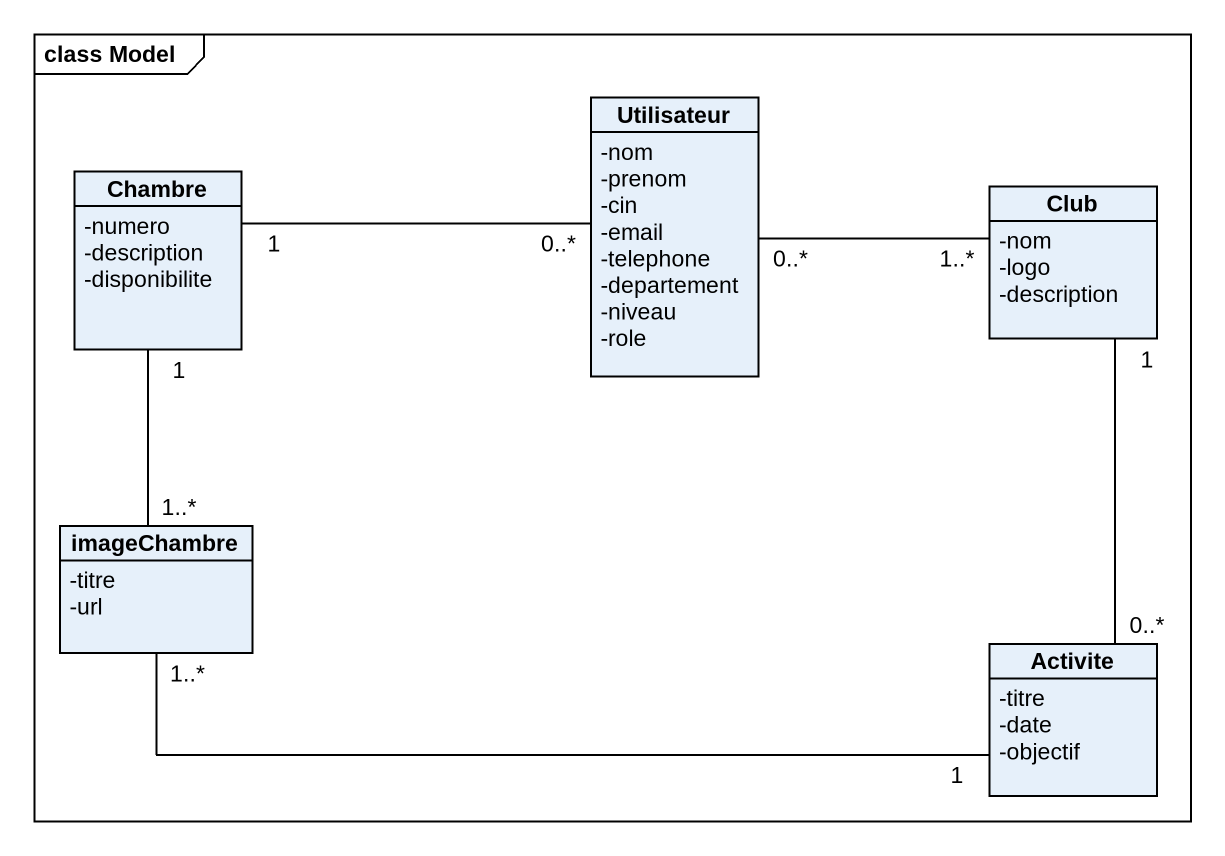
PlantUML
@startuml
mainframe class Model
hide circle
hide empty members
skinparam classAttributeIconSize 0
class Utilisateur {
  -nom
  -prenom
  -cin
  -email
  -telephone
  -departement
  -niveau
  -role
}
class Chambre {
  -numero
  -description
  -disponibilite
}
class Club {
  -nom
  -logo
  -description
}
class imageChambre {
  -titre
  -url
}
class Activite {
  -titre
  -date
  -objectif
}
Utilisateur "0..*" -right- "1..*" Club
Chambre "1" -right- "0..*" Utilisateur
Chambre "1" -- "1..*" imageChambre
imageChambre "1..*" -right- "1" Activite
Activite "0..*" -up- "1" Club
@enduml
